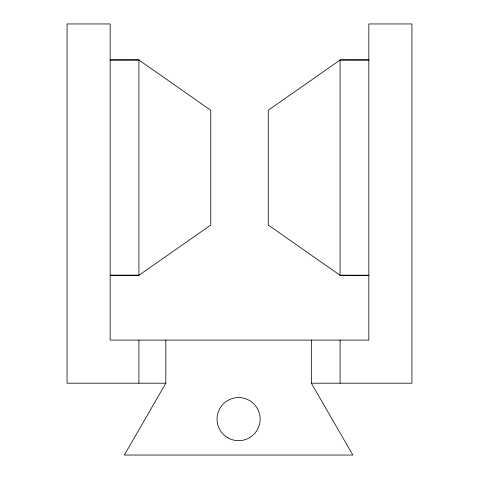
<?xml version="1.0" encoding="UTF-8"?>
<svg xmlns="http://www.w3.org/2000/svg" width="479" height="479" viewBox="0 0 479 479"><rect width="100%" height="100%" fill="white"/><g stroke="black" fill="none" stroke-linecap="round" stroke-linejoin="round"><path stroke-width="0.72" d="M311.35 340.09L311.35 383.2L352.831 455.05L124.348 455.05L165.83 383.2L165.83 340.09M340.09 383.2L340.09 340.09M138.91 275.239L110.17 275.239L138.91 275.281L210.76 225.052L210.76 110.248L138.91 60.019L110.17 60.061M110.17 59.875L138.91 59.875L138.91 275.425L110.17 275.425M368.83 59.875L340.09 59.875L340.09 275.425L368.83 275.425M368.83 60.061L340.09 60.019L268.24 110.248L268.24 225.052L340.09 275.281L368.83 275.281L340.09 275.239M165.83 383.2L67.06 383.2L67.06 23.95L110.17 23.95L110.17 340.09L368.83 340.09L368.83 23.95L411.94 23.95L411.94 383.2L311.35 383.2M138.91 340.09L138.91 383.2M227.812 437.794A21.555 21.555 0 0 0 260.145 419.125A21.555 21.555 0 0 0 227.812 400.456A21.555 21.555 0 0 0 227.812 437.794"/></g></svg>
